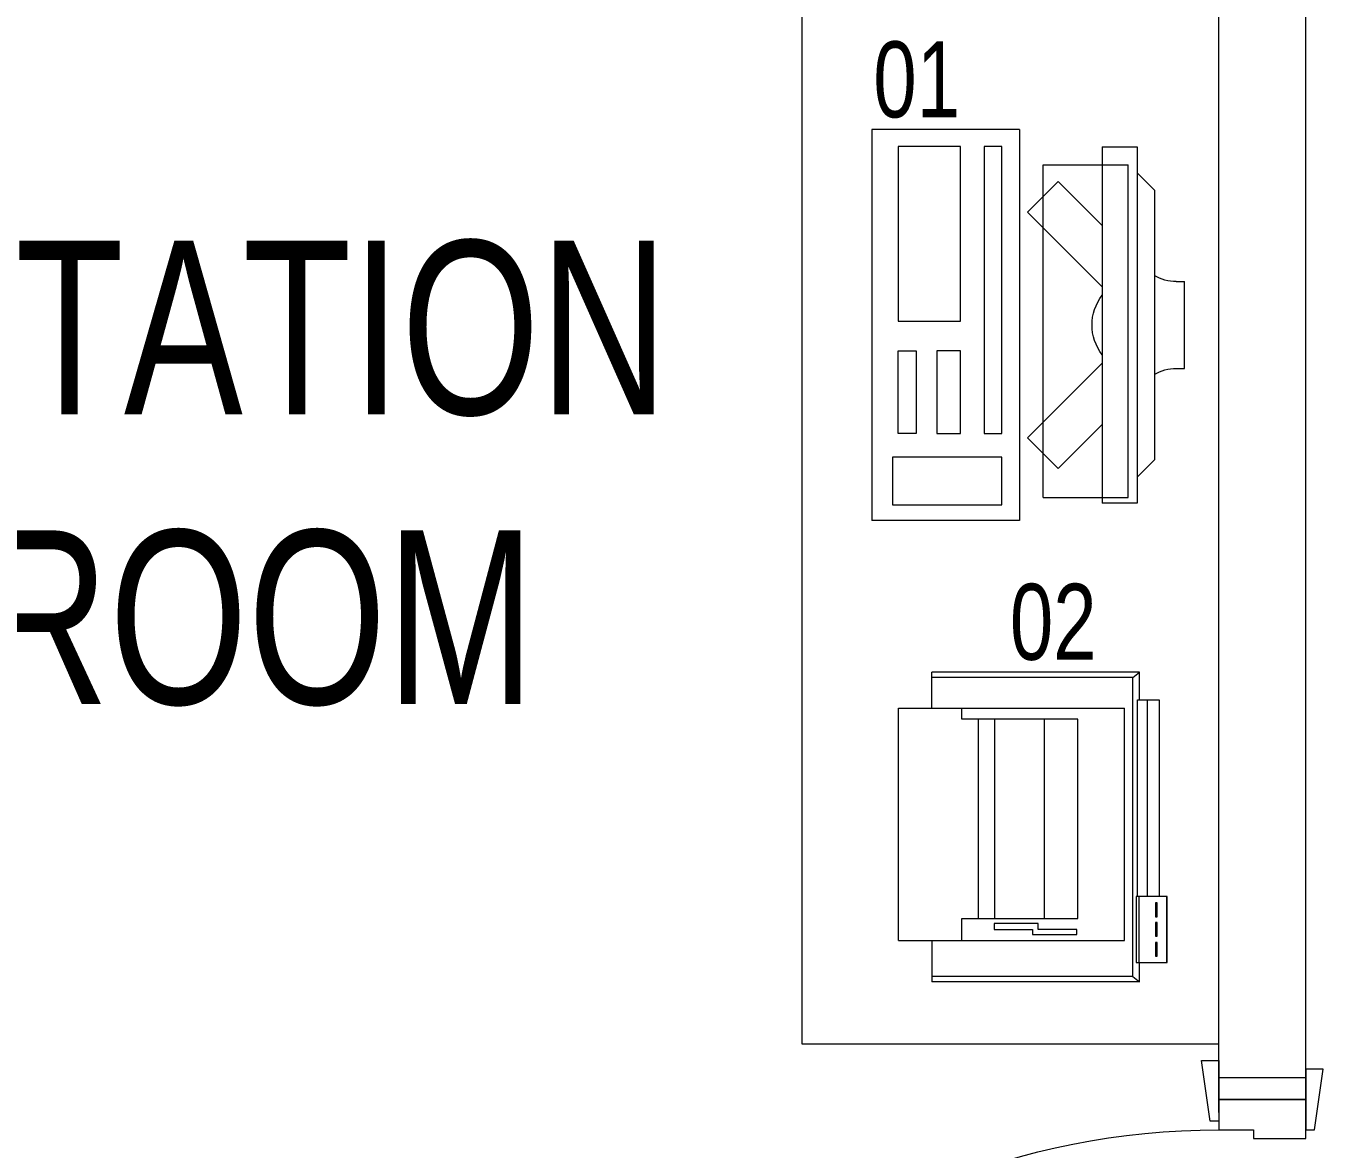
# Model space of a CAD drawing. Header units: millimetres. Extents: x -2143172 to 5255, y -610845 to 279739.
# Drawn here: x -1247524 to -1246031, y -13597 to -12304 of the extents above; entities that cross this region are included whole.
import ezdxf

# ---------------------------------------------------------------- set-up
doc = ezdxf.new("R2010")
doc.units = ezdxf.units.MM
doc.header["$LTSCALE"] = 30
doc.linetypes.add('HIDDEN', pattern=[9.525, 6.35, -3.175])
doc.layers.get('0').update_dxf_attribs({"lineweight": 5})
for name, color, linetype, lineweight in [('72_EGR_BASE_TEXT', 7, 'Continuous', 5), ('72_EGR_EQP_TAG', 142, 'Continuous', 5), ('LOADING', 163, 'Continuous', 5), ('Walls', 32, 'Continuous', 5)]:
    doc.layers.add(name, color=color, linetype=linetype, lineweight=lineweight)
doc.layers.add('Wooden Joinery', color=7, linetype='Continuous', lineweight=5, true_color=0x521300)
doc.styles.add('X3G_ENTITY_257CFD', font='swisscl.ttf', dxfattribs={"height": 200})
doc.styles.add('X3G_ENTITY_9EC9', font='swisscl.ttf', dxfattribs={"height": 0.2})

# ---------------------------------------------------------------- blocks, each defined once
blk = doc.blocks.new('A$C72370EFE')
at = {"layer": 'Wooden Joinery'}
for p, q in [((-0.01, -0.04), (-0.02, -0.04)), ((-0.01, -0.03), (-0.01, -0.07)), ((0, -0.03), (-0.01, -0.03)), ((0.04, -0.03), (0.05, -0.03)), ((0.05, -0.03), (0.05, -0.07)), ((0.05, -0.04), (0.06, -0.04)), ((-0.05, -0.07), (-0.05, -0.16)), ((-0.03, -0.07), (-0.03, -0.16)), ((-0.01, -0.06), (-0.02, -0.06)), ((0, -0.07), (-0.01, -0.07)), ((0.04, -0.07), (0.05, -0.07)), ((0.05, -0.06), (0.06, -0.06)), ((0.07, -0.07), (0.07, -0.16)), ((0.09, -0.07), (0.09, -0.16)), ((-0.01, -0.17), (-0.02, -0.17)), ((-0.01, -0.17), (-0.01, -0.19)), ((0.05, -0.17), (0.06, -0.17)), ((0.05, -0.17), (0.05, -0.19)), ((-0.01, -0.19), (-0.02, -0.19)), ((0.05, -0.19), (0.06, -0.19))]:
    blk.add_line(p, q, dxfattribs=at)
for centre, radius, start, end in [((-0.02, -0.07), 0.03, 90, 180), ((0.06, -0.07), 0.03, 0, 90), ((-0.02, -0.07), 0.01, 90, 180), ((0.06, -0.07), 0.01, 0, 90), ((-0.02, -0.16), 0.03, 180, 270), ((-0.02, -0.16), 0.01, 180, 270), ((0.06, -0.16), 0.01, 270, 0), ((0.06, -0.16), 0.03, 270, 0)]:
    blk.add_arc(centre, radius, start, end, dxfattribs=at)
blk = doc.blocks.new('A$C5DAD61B4')
at = {"layer": 'Wooden Joinery'}
for points in [[(80, 959.1), (80, 969.1), (10, 979.1), (10, 959.1)], [(940, 959.1), (940, 969.1), (1010, 979.1), (1010, 959.1)], [(70, 859.1), (70, 849.1), (0, 839.1), (0, 859.1)], [(120, 859.1), (120, 0), (80, 0), (80, 859.1)], [(950, 859.1), (950, 849.1), (1020, 839.1), (1020, 859.1)]]:
    blk.add_lwpolyline(points, close=True, dxfattribs=at)
for points in [[(45, 859.1), (45, 959.1), (20, 959.1), (20, 859.1), (45, 859.1)], [(45, 859.1), (80, 859.1), (80, 899.1), (90, 899.1), (90, 959.1), (45, 959.1), (45, 859.1)], [(975, 859.1), (940, 859.1), (940, 899.1), (930, 899.1), (930, 959.1), (975, 959.1), (975, 859.1)], [(975, 859.1), (975, 959.1), (1000, 959.1), (1000, 859.1), (975, 859.1)]]:
    blk.add_lwpolyline(points, dxfattribs=at)
blk.add_arc((80, 859.1), 860, 272.666, 0, dxfattribs=at)
at = {"layer": 'Wooden Joinery', "xscale": 999.9999999998854, "yscale": 999.9999999998854, "zscale": 999.9999999998854, "rotation": 180}
blk.add_blockref('A$C72370EFE', (120, 0), dxfattribs=at)
blk = doc.blocks.new('ITCWLS1-P')
for p, q in [((-0.17, 0.45), (-0.17, 0)), ((-0.17, 0.45), (0, 0.45)), ((0, 0.45), (0, 0)), ((-0.2651, 0.43, 0), (-0.3051, 0.43, 0)), ((-0.3051, 0.43, 0), (-0.3051, 0.02, 0)), ((-0.2651, 0.43, 0), (-0.2651, 0.02, 0)), ((-0.1496, 0.4305), (-0.1291, 0.4305)), ((-0.1291, 0.4305), (-0.1291, 0.4089)), ((-0.3251, 0.38, 0), (-0.3051, 0.4, 0)), ((-0.3251, 0.38, 0), (-0.3251, 0.07, 0)), ((-0.3251, 0.07, 0), (-0.3051, 0.05, 0)), ((-0.3051, 0.02, 0), (-0.2651, 0.02, 0)), ((-0.17, 0), (0, 0))]:
    blk.add_line(p, q)
at = {"color": 8, "linetype": 'HIDDEN'}
for p, q in [((-0.197, 0.4094), (-0.295, 0.4094)), ((-0.295, 0.0264), (-0.295, 0.4094)), ((-0.197, 0.0264), (-0.197, 0.4094)), ((-0.197, 0.0264), (-0.295, 0.0264))]:
    blk.add_line(p, q, dxfattribs=at)
at = {"color": 1, "extrusion": (2.48281e-10, 3.18408e-10, -1)}
for p, q in [((-0.2651, 0.3395), (-0.2144, 0.3902)), ((-0.1791, 0.3548), (-0.2144, 0.3902)), ((-0.2651, 0.2688), (-0.1791, 0.3548))]:
    blk.add_line(p, q, dxfattribs=at)
at = {"color": 1}
for p, q in [((-0.3503, 0.275), (-0.3596, 0.275)), ((-0.3596, 0.175), (-0.3596, 0.275)), ((-0.3503, 0.175), (-0.3596, 0.175))]:
    blk.add_line(p, q, dxfattribs=at)
at = {"color": 1, "extrusion": (2.48281e-10, -3.18408e-10, -1)}
for p, q in [((-0.2651, 0.1812), (-0.1791, 0.0952)), ((-0.2651, 0.1105), (-0.2144, 0.0598)), ((-0.1791, 0.0952), (-0.2144, 0.0598))]:
    blk.add_line(p, q, dxfattribs=at)
blk.add_lwpolyline([(-0.1291, 0.4089), (-0.1291, 0.1), (-0.1496, 0.1), (-0.1496, 0.4305)])
for points in [[(-0.1019, 0.4305), (-0.0304, 0.4305), (-0.0304, 0.2294), (-0.1019, 0.2294)], [(-0.1019, 0.1954), (-0.0747, 0.1954), (-0.0747, 0.1), (-0.1019, 0.1)], [(-0.0304, 0.1954), (-0.0508, 0.1954), (-0.0508, 0.1), (-0.0304, 0.1)], [(-0.1496, 0.0727), (-0.0236, 0.0727), (-0.0236, 0.0182), (-0.1496, 0.0182)]]:
    blk.add_lwpolyline(points, close=True)
at = {"color": 250, "linetype": 'Continuous'}
for points in [[(-0.1496, 0.1), (-0.1496, 0.1), (-0.1496, 0.1), (-0.1496, 0.1), (-0.1496, 0.1), (-0.1496, 0.1), (-0.1496, 0.1), (-0.1496, 0.1), (-0.1496, 0.1)], [(-0.1496, 0.1), (-0.1496, 0.1), (-0.1496, 0.1), (-0.1496, 0.1), (-0.1496, 0.1), (-0.1496, 0.1), (-0.1496, 0.1), (-0.1496, 0.1), (-0.1496, 0.1), (-0.1496, 0.1), (-0.1496, 0.1), (-0.1496, 0.1), (-0.1496, 0.1), (-0.1496, 0.1), (-0.1496, 0.1), (-0.1496, 0.1), (-0.1496, 0.1), (-0.1496, 0.1)], [(-0.1496, 0.1), (-0.1496, 0.1), (-0.1496, 0.1), (-0.1496, 0.1), (-0.1496, 0.1), (-0.1496, 0.1), (-0.1496, 0.1), (-0.1496, 0.1), (-0.1496, 0.1), (-0.1496, 0.1)], [(-0.1496, 0.1), (-0.1496, 0.1), (-0.1496, 0.1), (-0.1496, 0.1), (-0.1496, 0.1), (-0.1496, 0.1), (-0.1496, 0.1)], [(-0.1496, 0.1), (-0.1496, 0.1), (-0.1496, 0.1), (-0.1496, 0.1), (-0.1496, 0.1), (-0.1496, 0.1), (-0.1496, 0.1), (-0.1496, 0.1), (-0.1496, 0.1), (-0.1496, 0.1)], [(-0.1496, 0.1), (-0.1496, 0.1), (-0.1496, 0.1), (-0.1496, 0.1), (-0.1496, 0.1), (-0.1496, 0.1), (-0.1496, 0.1), (-0.1496, 0.1), (-0.1496, 0.1), (-0.1496, 0.1), (-0.1496, 0.1), (-0.1496, 0.1), (-0.1496, 0.1), (-0.1496, 0.1), (-0.1496, 0.1)], [(-0.1496, 0.1), (-0.1496, 0.1), (-0.1496, 0.1), (-0.1496, 0.1), (-0.1496, 0.1), (-0.1496, 0.1), (-0.1496, 0.1), (-0.1496, 0.1), (-0.1496, 0.1), (-0.1496, 0.1)], [(-0.1496, 0.1), (-0.1496, 0.1), (-0.1496, 0.1), (-0.1496, 0.1), (-0.1496, 0.1), (-0.1496, 0.1), (-0.1496, 0.1), (-0.1496, 0.1), (-0.1496, 0.1), (-0.1496, 0.1)], [(-0.1496, 0.1), (-0.1496, 0.1), (-0.1496, 0.1), (-0.1496, 0.1), (-0.1496, 0.1), (-0.1496, 0.1), (-0.1496, 0.1), (-0.1496, 0.1), (-0.1496, 0.1), (-0.1496, 0.1), (-0.1496, 0.1), (-0.1496, 0.1), (-0.1496, 0.1), (-0.1496, 0.1), (-0.1496, 0.1), (-0.1496, 0.1), (-0.1496, 0.1), (-0.1496, 0.1), (-0.1496, 0.1), (-0.1496, 0.1), (-0.1496, 0.1), (-0.1496, 0.1), (-0.1496, 0.1), (-0.1496, 0.1), (-0.1496, 0.1), (-0.1496, 0.1), (-0.1496, 0.1), (-0.1496, 0.1), (-0.1496, 0.1), (-0.1496, 0.1), (-0.1496, 0.1), (-0.1496, 0.1), (-0.1496, 0.1), (-0.1496, 0.1), (-0.1496, 0.1), (-0.1496, 0.1), (-0.1496, 0.1), (-0.1496, 0.1), (-0.1496, 0.1), (-0.1496, 0.1), (-0.1496, 0.1), (-0.1496, 0.1), (-0.1496, 0.1), (-0.1496, 0.1), (-0.1496, 0.1), (-0.1496, 0.1), (-0.1496, 0.1), (-0.1496, 0.1), (-0.1496, 0.1), (-0.1496, 0.1), (-0.1496, 0.1), (-0.1496, 0.1), (-0.1496, 0.1), (-0.1496, 0.1)], [(-0.1496, 0.1), (-0.1496, 0.1), (-0.1496, 0.1), (-0.1496, 0.1), (-0.1496, 0.1), (-0.1496, 0.1), (-0.1496, 0.1), (-0.1496, 0.1), (-0.1496, 0.1), (-0.1496, 0.1), (-0.1496, 0.1), (-0.1496, 0.1), (-0.1496, 0.1), (-0.1496, 0.1), (-0.1496, 0.1), (-0.1496, 0.1), (-0.1496, 0.1), (-0.1496, 0.1), (-0.1496, 0.1), (-0.1496, 0.1), (-0.1496, 0.1), (-0.1496, 0.1), (-0.1496, 0.1), (-0.1496, 0.1), (-0.1496, 0.1), (-0.1496, 0.1), (-0.1496, 0.1), (-0.1496, 0.1), (-0.1496, 0.1), (-0.1496, 0.1), (-0.1496, 0.1), (-0.1496, 0.1), (-0.1496, 0.1), (-0.1496, 0.1), (-0.1496, 0.1), (-0.1496, 0.1), (-0.1496, 0.1), (-0.1496, 0.1), (-0.1496, 0.1), (-0.1496, 0.1), (-0.1496, 0.1), (-0.1496, 0.1), (-0.1496, 0.1), (-0.1496, 0.1), (-0.1496, 0.1), (-0.1496, 0.1), (-0.1496, 0.1), (-0.1496, 0.1), (-0.1496, 0.1), (-0.1496, 0.1), (-0.1496, 0.1), (-0.1496, 0.1), (-0.1496, 0.1), (-0.1496, 0.1), (-0.1496, 0.1), (-0.1496, 0.1), (-0.1496, 0.1), (-0.1496, 0.1), (-0.1496, 0.1), (-0.1496, 0.1), (-0.1496, 0.1), (-0.1496, 0.1), (-0.1496, 0.1), (-0.1496, 0.1), (-0.1496, 0.1), (-0.1496, 0.1), (-0.1496, 0.1), (-0.1496, 0.1), (-0.1496, 0.1), (-0.1496, 0.1), (-0.1496, 0.1), (-0.1496, 0.1), (-0.1496, 0.1), (-0.1496, 0.1), (-0.1496, 0.1), (-0.1496, 0.1), (-0.1496, 0.1), (-0.1496, 0.1), (-0.1496, 0.1), (-0.1496, 0.1), (-0.1496, 0.1), (-0.1496, 0.1), (-0.1496, 0.1), (-0.1496, 0.1), (-0.1496, 0.1), (-0.1496, 0.1), (-0.1496, 0.1), (-0.1496, 0.1), (-0.1496, 0.1)], [(-0.1496, 0.1), (-0.1496, 0.1), (-0.1496, 0.1), (-0.1496, 0.1), (-0.1496, 0.1), (-0.1496, 0.1), (-0.1496, 0.1), (-0.1496, 0.1), (-0.1496, 0.1), (-0.1496, 0.1), (-0.1496, 0.1), (-0.1496, 0.1)], [(-0.1496, 0.1), (-0.1496, 0.1), (-0.1496, 0.1), (-0.1496, 0.1), (-0.1496, 0.1), (-0.1496, 0.1), (-0.1496, 0.1)], [(-0.1496, 0.1), (-0.1496, 0.1), (-0.1496, 0.1), (-0.1496, 0.1), (-0.1496, 0.1), (-0.1496, 0.1), (-0.1496, 0.1), (-0.1496, 0.1), (-0.1496, 0.1), (-0.1496, 0.1), (-0.1496, 0.1), (-0.1496, 0.1), (-0.1496, 0.1), (-0.1496, 0.1), (-0.1496, 0.1), (-0.1496, 0.1), (-0.1496, 0.1)], [(-0.1496, 0.1), (-0.1496, 0.1), (-0.1496, 0.1), (-0.1496, 0.1), (-0.1496, 0.1), (-0.1496, 0.1), (-0.1496, 0.1), (-0.1496, 0.1), (-0.1496, 0.1), (-0.1496, 0.1), (-0.1496, 0.1), (-0.1496, 0.1), (-0.1496, 0.1), (-0.1496, 0.1), (-0.1496, 0.1), (-0.1496, 0.1), (-0.1496, 0.1), (-0.1496, 0.1), (-0.1496, 0.1), (-0.1496, 0.1), (-0.1496, 0.1), (-0.1496, 0.1), (-0.1496, 0.1), (-0.1496, 0.1), (-0.1496, 0.1), (-0.1496, 0.1), (-0.1496, 0.1), (-0.1496, 0.1), (-0.1496, 0.1), (-0.1496, 0.1), (-0.1496, 0.1), (-0.1496, 0.1), (-0.1496, 0.1), (-0.1496, 0.1), (-0.1496, 0.1), (-0.1496, 0.1), (-0.1496, 0.1), (-0.1496, 0.1), (-0.1496, 0.1), (-0.1496, 0.1), (-0.1496, 0.1), (-0.1496, 0.1), (-0.1496, 0.1), (-0.1496, 0.1), (-0.1496, 0.1), (-0.1496, 0.1), (-0.1496, 0.1), (-0.1496, 0.1), (-0.1496, 0.1), (-0.1496, 0.1), (-0.1496, 0.1), (-0.1496, 0.1), (-0.1496, 0.1), (-0.1496, 0.1), (-0.1496, 0.1), (-0.1496, 0.1), (-0.1496, 0.1), (-0.1496, 0.1), (-0.1496, 0.1), (-0.1496, 0.1), (-0.1496, 0.1), (-0.1496, 0.1), (-0.1496, 0.1), (-0.1496, 0.1), (-0.1496, 0.1), (-0.1496, 0.1), (-0.1496, 0.1), (-0.1496, 0.1), (-0.1496, 0.1), (-0.1496, 0.1), (-0.1496, 0.1), (-0.1496, 0.1), (-0.1496, 0.1), (-0.1496, 0.1), (-0.1496, 0.1), (-0.1496, 0.1), (-0.1496, 0.1), (-0.1496, 0.1), (-0.1496, 0.1), (-0.1496, 0.1), (-0.1496, 0.1), (-0.1496, 0.1), (-0.1496, 0.1), (-0.1496, 0.1), (-0.1496, 0.1), (-0.1496, 0.1), (-0.1496, 0.1), (-0.1496, 0.1), (-0.1496, 0.1), (-0.1496, 0.1), (-0.1496, 0.1), (-0.1496, 0.1), (-0.1496, 0.1), (-0.1496, 0.1), (-0.1496, 0.1), (-0.1496, 0.1), (-0.1496, 0.1), (-0.1496, 0.1), (-0.1496, 0.1), (-0.1496, 0.1), (-0.1496, 0.1), (-0.1496, 0.1), (-0.1496, 0.1), (-0.1496, 0.1), (-0.1496, 0.1), (-0.1496, 0.1), (-0.1496, 0.1), (-0.1496, 0.1), (-0.1496, 0.1), (-0.1496, 0.1), (-0.1496, 0.1)], [(-0.1496, 0.1), (-0.1496, 0.1), (-0.1496, 0.1), (-0.1496, 0.1), (-0.1496, 0.1), (-0.1496, 0.1), (-0.1496, 0.1), (-0.1496, 0.1)]]:
    blk.add_lwpolyline(points, dxfattribs=at)
for points in [[(-0.1496, 0.1), (-0.1496, 0.1), (-0.1496, 0.1), (-0.1496, 0.1), (-0.1496, 0.1), (-0.1496, 0.1), (-0.1496, 0.1), (-0.1496, 0.1), (-0.1496, 0.1), (-0.1496, 0.1), (-0.1496, 0.1), (-0.1496, 0.1), (-0.1496, 0.1), (-0.1496, 0.1), (-0.1496, 0.1), (-0.1496, 0.1), (-0.1496, 0.1), (-0.1496, 0.1), (-0.1496, 0.1), (-0.1496, 0.1), (-0.1496, 0.1), (-0.1496, 0.1), (-0.1496, 0.1), (-0.1496, 0.1), (-0.1496, 0.1), (-0.1496, 0.1), (-0.1496, 0.1), (-0.1496, 0.1), (-0.1496, 0.1), (-0.1496, 0.1), (-0.1496, 0.1), (-0.1496, 0.1), (-0.1496, 0.1), (-0.1496, 0.1), (-0.1496, 0.1), (-0.1496, 0.1), (-0.1496, 0.1), (-0.1496, 0.1), (-0.1496, 0.1), (-0.1496, 0.1), (-0.1496, 0.1), (-0.1496, 0.1), (-0.1496, 0.1), (-0.1496, 0.1), (-0.1496, 0.1), (-0.1496, 0.1), (-0.1496, 0.1), (-0.1496, 0.1), (-0.1496, 0.1), (-0.1496, 0.1), (-0.1496, 0.1), (-0.1496, 0.1), (-0.1496, 0.1), (-0.1496, 0.1), (-0.1496, 0.1), (-0.1496, 0.1), (-0.1496, 0.1), (-0.1496, 0.1), (-0.1496, 0.1), (-0.1496, 0.1), (-0.1496, 0.1), (-0.1496, 0.1), (-0.1496, 0.1), (-0.1496, 0.1), (-0.1496, 0.1), (-0.1496, 0.1), (-0.1496, 0.1), (-0.1496, 0.1), (-0.1496, 0.1), (-0.1496, 0.1), (-0.1496, 0.1), (-0.1496, 0.1), (-0.1496, 0.1), (-0.1496, 0.1), (-0.1496, 0.1), (-0.1496, 0.1), (-0.1496, 0.1), (-0.1496, 0.1), (-0.1496, 0.1), (-0.1496, 0.1), (-0.1496, 0.1), (-0.1496, 0.1), (-0.1496, 0.1), (-0.1496, 0.1), (-0.1496, 0.1), (-0.1496, 0.1), (-0.1496, 0.1), (-0.1496, 0.1), (-0.1496, 0.1), (-0.1496, 0.1), (-0.1496, 0.1), (-0.1496, 0.1), (-0.1496, 0.1), (-0.1496, 0.1), (-0.1496, 0.1), (-0.1496, 0.1), (-0.1496, 0.1), (-0.1496, 0.1), (-0.1496, 0.1), (-0.1496, 0.1), (-0.1496, 0.1), (-0.1496, 0.1), (-0.1496, 0.1), (-0.1496, 0.1), (-0.1496, 0.1), (-0.1496, 0.1), (-0.1496, 0.1), (-0.1496, 0.1), (-0.1496, 0.1), (-0.1496, 0.1), (-0.1496, 0.1), (-0.1496, 0.1), (-0.1496, 0.1), (-0.1496, 0.1), (-0.1496, 0.1), (-0.1496, 0.1), (-0.1496, 0.1), (-0.1496, 0.1), (-0.1496, 0.1), (-0.1496, 0.1), (-0.1496, 0.1), (-0.1496, 0.1), (-0.1496, 0.1), (-0.1496, 0.1), (-0.1496, 0.1), (-0.1496, 0.1), (-0.1496, 0.1), (-0.1496, 0.1), (-0.1496, 0.1), (-0.1496, 0.1), (-0.1496, 0.1), (-0.1496, 0.1), (-0.1496, 0.1), (-0.1496, 0.1), (-0.1496, 0.1), (-0.1496, 0.1), (-0.1496, 0.1), (-0.1496, 0.1), (-0.1496, 0.1), (-0.1496, 0.1), (-0.1496, 0.1), (-0.1496, 0.1), (-0.1496, 0.1), (-0.1496, 0.1), (-0.1496, 0.1), (-0.1496, 0.1), (-0.1496, 0.1), (-0.1496, 0.1), (-0.1496, 0.1), (-0.1496, 0.1), (-0.1496, 0.1), (-0.1496, 0.1), (-0.1496, 0.1), (-0.1496, 0.1), (-0.1496, 0.1), (-0.1496, 0.1), (-0.1496, 0.1), (-0.1496, 0.1), (-0.1496, 0.1), (-0.1496, 0.1), (-0.1496, 0.1), (-0.1496, 0.1), (-0.1496, 0.1), (-0.1496, 0.1), (-0.1496, 0.1), (-0.1496, 0.1), (-0.1496, 0.1), (-0.1496, 0.1), (-0.1496, 0.1), (-0.1496, 0.1), (-0.1496, 0.1), (-0.1496, 0.1), (-0.1496, 0.1), (-0.1496, 0.1), (-0.1496, 0.1), (-0.1496, 0.1), (-0.1496, 0.1), (-0.1496, 0.1), (-0.1496, 0.1), (-0.1496, 0.1), (-0.1496, 0.1), (-0.1496, 0.1), (-0.1496, 0.1), (-0.1496, 0.1), (-0.1496, 0.1), (-0.1496, 0.1), (-0.1496, 0.1), (-0.1496, 0.1), (-0.1496, 0.1), (-0.1496, 0.1), (-0.1496, 0.1), (-0.1496, 0.1), (-0.1496, 0.1), (-0.1496, 0.1), (-0.1496, 0.1), (-0.1496, 0.1), (-0.1496, 0.1), (-0.1496, 0.1), (-0.1496, 0.1), (-0.1496, 0.1), (-0.1496, 0.1), (-0.1496, 0.1), (-0.1496, 0.1), (-0.1496, 0.1), (-0.1496, 0.1), (-0.1496, 0.1), (-0.1496, 0.1), (-0.1496, 0.1), (-0.1496, 0.1), (-0.1496, 0.1), (-0.1496, 0.1), (-0.1496, 0.1), (-0.1496, 0.1), (-0.1496, 0.1), (-0.1496, 0.1), (-0.1496, 0.1), (-0.1496, 0.1), (-0.1496, 0.1), (-0.1496, 0.1), (-0.1496, 0.1), (-0.1496, 0.1), (-0.1496, 0.1), (-0.1496, 0.1), (-0.1496, 0.1), (-0.1496, 0.1), (-0.1496, 0.1), (-0.1496, 0.1), (-0.1496, 0.1), (-0.1496, 0.1), (-0.1496, 0.1), (-0.1496, 0.1), (-0.1496, 0.1), (-0.1496, 0.1), (-0.1496, 0.1), (-0.1496, 0.1), (-0.1496, 0.1), (-0.1496, 0.1), (-0.1496, 0.1), (-0.1496, 0.1), (-0.1496, 0.1), (-0.1496, 0.1), (-0.1496, 0.1), (-0.1496, 0.1), (-0.1496, 0.1), (-0.1496, 0.1), (-0.1496, 0.1), (-0.1496, 0.1), (-0.1496, 0.1), (-0.1496, 0.1), (-0.1496, 0.1), (-0.1496, 0.1), (-0.1496, 0.1), (-0.1496, 0.1), (-0.1496, 0.1), (-0.1496, 0.1), (-0.1496, 0.1), (-0.1496, 0.1), (-0.1496, 0.1), (-0.1496, 0.1), (-0.1496, 0.1), (-0.1496, 0.1), (-0.1496, 0.1), (-0.1496, 0.1), (-0.1496, 0.1), (-0.1496, 0.1), (-0.1496, 0.1), (-0.1496, 0.1), (-0.1496, 0.1), (-0.1496, 0.1), (-0.1496, 0.1), (-0.1496, 0.1), (-0.1496, 0.1), (-0.1496, 0.1), (-0.1496, 0.1), (-0.1496, 0.1), (-0.1496, 0.1), (-0.1496, 0.1)], [(-0.1496, 0.1), (-0.1496, 0.1), (-0.1496, 0.1), (-0.1496, 0.1), (-0.1496, 0.1), (-0.1496, 0.1), (-0.1496, 0.1), (-0.1496, 0.1), (-0.1496, 0.1), (-0.1496, 0.1), (-0.1496, 0.1), (-0.1496, 0.1), (-0.1496, 0.1), (-0.1496, 0.1), (-0.1496, 0.1), (-0.1496, 0.1), (-0.1496, 0.1), (-0.1496, 0.1), (-0.1496, 0.1), (-0.1496, 0.1), (-0.1496, 0.1), (-0.1496, 0.1), (-0.1496, 0.1), (-0.1496, 0.1), (-0.1496, 0.1), (-0.1496, 0.1), (-0.1496, 0.1), (-0.1496, 0.1), (-0.1496, 0.1), (-0.1496, 0.1), (-0.1496, 0.1), (-0.1496, 0.1), (-0.1496, 0.1), (-0.1496, 0.1), (-0.1496, 0.1), (-0.1496, 0.1), (-0.1496, 0.1), (-0.1496, 0.1), (-0.1496, 0.1), (-0.1496, 0.1), (-0.1496, 0.1), (-0.1496, 0.1), (-0.1496, 0.1), (-0.1496, 0.1), (-0.1496, 0.1), (-0.1496, 0.1), (-0.1496, 0.1), (-0.1496, 0.1), (-0.1496, 0.1), (-0.1496, 0.1), (-0.1496, 0.1), (-0.1496, 0.1), (-0.1496, 0.1), (-0.1496, 0.1), (-0.1496, 0.1), (-0.1496, 0.1), (-0.1496, 0.1), (-0.1496, 0.1), (-0.1496, 0.1), (-0.1496, 0.1), (-0.1496, 0.1), (-0.1496, 0.1), (-0.1496, 0.1), (-0.1496, 0.1), (-0.1496, 0.1), (-0.1496, 0.1), (-0.1496, 0.1), (-0.1496, 0.1), (-0.1496, 0.1), (-0.1496, 0.1), (-0.1496, 0.1), (-0.1496, 0.1), (-0.1496, 0.1), (-0.1496, 0.1), (-0.1496, 0.1), (-0.1496, 0.1), (-0.1496, 0.1), (-0.1496, 0.1), (-0.1496, 0.1), (-0.1496, 0.1), (-0.1496, 0.1), (-0.1496, 0.1), (-0.1496, 0.1), (-0.1496, 0.1), (-0.1496, 0.1), (-0.1496, 0.1), (-0.1496, 0.1), (-0.1496, 0.1), (-0.1496, 0.1), (-0.1496, 0.1), (-0.1496, 0.1), (-0.1496, 0.1), (-0.1496, 0.1), (-0.1496, 0.1), (-0.1496, 0.1), (-0.1496, 0.1), (-0.1496, 0.1), (-0.1496, 0.1), (-0.1496, 0.1), (-0.1496, 0.1), (-0.1496, 0.1), (-0.1496, 0.1), (-0.1496, 0.1), (-0.1496, 0.1), (-0.1496, 0.1), (-0.1496, 0.1), (-0.1496, 0.1), (-0.1496, 0.1), (-0.1496, 0.1), (-0.1496, 0.1), (-0.1496, 0.1), (-0.1496, 0.1), (-0.1496, 0.1), (-0.1496, 0.1), (-0.1496, 0.1), (-0.1496, 0.1), (-0.1496, 0.1), (-0.1496, 0.1), (-0.1496, 0.1), (-0.1496, 0.1), (-0.1496, 0.1), (-0.1496, 0.1), (-0.1496, 0.1), (-0.1496, 0.1), (-0.1496, 0.1), (-0.1496, 0.1), (-0.1496, 0.1), (-0.1496, 0.1), (-0.1496, 0.1), (-0.1496, 0.1), (-0.1496, 0.1), (-0.1496, 0.1), (-0.1496, 0.1), (-0.1496, 0.1), (-0.1496, 0.1), (-0.1496, 0.1), (-0.1496, 0.1), (-0.1496, 0.1), (-0.1496, 0.1), (-0.1496, 0.1), (-0.1496, 0.1), (-0.1496, 0.1), (-0.1496, 0.1), (-0.1496, 0.1), (-0.1496, 0.1), (-0.1496, 0.1), (-0.1496, 0.1), (-0.1496, 0.1), (-0.1496, 0.1), (-0.1496, 0.1), (-0.1496, 0.1), (-0.1496, 0.1), (-0.1496, 0.1), (-0.1496, 0.1), (-0.1496, 0.1), (-0.1496, 0.1), (-0.1496, 0.1), (-0.1496, 0.1), (-0.1496, 0.1), (-0.1496, 0.1), (-0.1496, 0.1), (-0.1496, 0.1), (-0.1496, 0.1), (-0.1496, 0.1), (-0.1496, 0.1), (-0.1496, 0.1), (-0.1496, 0.1), (-0.1496, 0.1), (-0.1496, 0.1), (-0.1496, 0.1), (-0.1496, 0.1), (-0.1496, 0.1), (-0.1496, 0.1), (-0.1496, 0.1), (-0.1496, 0.1), (-0.1496, 0.1), (-0.1496, 0.1), (-0.1496, 0.1), (-0.1496, 0.1), (-0.1496, 0.1), (-0.1496, 0.1), (-0.1496, 0.1), (-0.1496, 0.1), (-0.1496, 0.1), (-0.1496, 0.1), (-0.1496, 0.1), (-0.1496, 0.1), (-0.1496, 0.1), (-0.1496, 0.1), (-0.1496, 0.1), (-0.1496, 0.1), (-0.1496, 0.1), (-0.1496, 0.1), (-0.1496, 0.1), (-0.1496, 0.1), (-0.1496, 0.1), (-0.1496, 0.1), (-0.1496, 0.1), (-0.1496, 0.1), (-0.1496, 0.1), (-0.1496, 0.1), (-0.1496, 0.1), (-0.1496, 0.1), (-0.1496, 0.1), (-0.1496, 0.1), (-0.1496, 0.1), (-0.1496, 0.1), (-0.1496, 0.1), (-0.1496, 0.1), (-0.1496, 0.1), (-0.1496, 0.1), (-0.1496, 0.1), (-0.1496, 0.1), (-0.1496, 0.1)], [(-0.1496, 0.1), (-0.1496, 0.1), (-0.1496, 0.1), (-0.1496, 0.1), (-0.1496, 0.1), (-0.1496, 0.1), (-0.1496, 0.1), (-0.1496, 0.1), (-0.1496, 0.1), (-0.1496, 0.1), (-0.1496, 0.1), (-0.1496, 0.1), (-0.1496, 0.1), (-0.1496, 0.1), (-0.1496, 0.1), (-0.1496, 0.1), (-0.1496, 0.1), (-0.1496, 0.1), (-0.1496, 0.1), (-0.1496, 0.1), (-0.1496, 0.1), (-0.1496, 0.1), (-0.1496, 0.1), (-0.1496, 0.1), (-0.1496, 0.1), (-0.1496, 0.1), (-0.1496, 0.1), (-0.1496, 0.1), (-0.1496, 0.1), (-0.1496, 0.1), (-0.1496, 0.1), (-0.1496, 0.1), (-0.1496, 0.1), (-0.1496, 0.1), (-0.1496, 0.1), (-0.1496, 0.1), (-0.1496, 0.1), (-0.1496, 0.1), (-0.1496, 0.1), (-0.1496, 0.1), (-0.1496, 0.1), (-0.1496, 0.1), (-0.1496, 0.1), (-0.1496, 0.1), (-0.1496, 0.1), (-0.1496, 0.1), (-0.1496, 0.1), (-0.1496, 0.1), (-0.1496, 0.1), (-0.1496, 0.1), (-0.1496, 0.1), (-0.1496, 0.1), (-0.1496, 0.1), (-0.1496, 0.1), (-0.1496, 0.1), (-0.1496, 0.1), (-0.1496, 0.1), (-0.1496, 0.1), (-0.1496, 0.1), (-0.1496, 0.1), (-0.1496, 0.1), (-0.1496, 0.1), (-0.1496, 0.1), (-0.1496, 0.1), (-0.1496, 0.1), (-0.1496, 0.1), (-0.1496, 0.1), (-0.1496, 0.1), (-0.1496, 0.1), (-0.1496, 0.1), (-0.1496, 0.1), (-0.1496, 0.1), (-0.1496, 0.1), (-0.1496, 0.1), (-0.1496, 0.1), (-0.1496, 0.1), (-0.1496, 0.1), (-0.1496, 0.1), (-0.1496, 0.1), (-0.1496, 0.1), (-0.1496, 0.1), (-0.1496, 0.1), (-0.1496, 0.1), (-0.1496, 0.1), (-0.1496, 0.1), (-0.1496, 0.1), (-0.1496, 0.1), (-0.1496, 0.1), (-0.1496, 0.1), (-0.1496, 0.1), (-0.1496, 0.1), (-0.1496, 0.1), (-0.1496, 0.1), (-0.1496, 0.1), (-0.1496, 0.1), (-0.1496, 0.1), (-0.1496, 0.1), (-0.1496, 0.1), (-0.1496, 0.1), (-0.1496, 0.1), (-0.1496, 0.1), (-0.1496, 0.1), (-0.1496, 0.1), (-0.1496, 0.1), (-0.1496, 0.1), (-0.1496, 0.1), (-0.1496, 0.1), (-0.1496, 0.1), (-0.1496, 0.1), (-0.1496, 0.1), (-0.1496, 0.1), (-0.1496, 0.1), (-0.1496, 0.1), (-0.1496, 0.1), (-0.1496, 0.1), (-0.1496, 0.1), (-0.1496, 0.1), (-0.1496, 0.1), (-0.1496, 0.1), (-0.1496, 0.1), (-0.1496, 0.1), (-0.1496, 0.1), (-0.1496, 0.1), (-0.1496, 0.1), (-0.1496, 0.1), (-0.1496, 0.1), (-0.1496, 0.1), (-0.1496, 0.1), (-0.1496, 0.1), (-0.1496, 0.1), (-0.1496, 0.1), (-0.1496, 0.1), (-0.1496, 0.1), (-0.1496, 0.1), (-0.1496, 0.1), (-0.1496, 0.1), (-0.1496, 0.1), (-0.1496, 0.1), (-0.1496, 0.1), (-0.1496, 0.1), (-0.1496, 0.1), (-0.1496, 0.1), (-0.1496, 0.1), (-0.1496, 0.1), (-0.1496, 0.1), (-0.1496, 0.1), (-0.1496, 0.1), (-0.1496, 0.1), (-0.1496, 0.1), (-0.1496, 0.1), (-0.1496, 0.1), (-0.1496, 0.1), (-0.1496, 0.1), (-0.1496, 0.1), (-0.1496, 0.1), (-0.1496, 0.1), (-0.1496, 0.1), (-0.1496, 0.1), (-0.1496, 0.1), (-0.1496, 0.1), (-0.1496, 0.1), (-0.1496, 0.1), (-0.1496, 0.1), (-0.1496, 0.1), (-0.1496, 0.1), (-0.1496, 0.1), (-0.1496, 0.1), (-0.1496, 0.1), (-0.1496, 0.1), (-0.1496, 0.1), (-0.1496, 0.1), (-0.1496, 0.1), (-0.1496, 0.1), (-0.1496, 0.1), (-0.1496, 0.1), (-0.1496, 0.1), (-0.1496, 0.1), (-0.1496, 0.1), (-0.1496, 0.1), (-0.1496, 0.1), (-0.1496, 0.1), (-0.1496, 0.1), (-0.1496, 0.1), (-0.1496, 0.1), (-0.1496, 0.1), (-0.1496, 0.1), (-0.1496, 0.1), (-0.1496, 0.1), (-0.1496, 0.1), (-0.1496, 0.1), (-0.1496, 0.1), (-0.1496, 0.1), (-0.1496, 0.1), (-0.1496, 0.1), (-0.1496, 0.1), (-0.1496, 0.1), (-0.1496, 0.1), (-0.1496, 0.1), (-0.1496, 0.1), (-0.1496, 0.1), (-0.1496, 0.1), (-0.1496, 0.1), (-0.1496, 0.1), (-0.1496, 0.1), (-0.1496, 0.1), (-0.1496, 0.1), (-0.1496, 0.1), (-0.1496, 0.1), (-0.1496, 0.1), (-0.1496, 0.1), (-0.1496, 0.1), (-0.1496, 0.1), (-0.1496, 0.1), (-0.1496, 0.1), (-0.1496, 0.1), (-0.1496, 0.1), (-0.1496, 0.1), (-0.1496, 0.1), (-0.1496, 0.1)]]:
    blk.add_lwpolyline(points, close=True, dxfattribs=at)
at = {"color": 1}
for centre, radius, start, end in [((-0.3503, 0.325), 0.05, 270, 300.3093), ((-0.3089, 0.225), 0.0556, 321.9431, 38.0569), ((-0.3503, 0.125), 0.05, 59.6907, 90)]:
    blk.add_arc(centre, radius, start, end, dxfattribs=at)
blk = doc.blocks.new('ITPPLT2C-P')
at = {"color": 0}
for p, q in [((0.0229, 0.0318), (0.2618, 0.0318)), ((0.0304, 0.0256), (0.0229, 0.0318)), ((0.0229, 0), (0.0229, 0.0318)), ((0.2618, -0.0096), (0.2618, 0.0318)), ((0.0304, -0.3182), (0.0304, 0.0256)), ((0.0304, 0.0256), (0.2618, 0.0256)), ((0, 0), (0, -0.2262)), ((0.0252, 0), (0, 0)), ((0.0139, 0), (0.0139, -0.2262)), ((0.0252, 0), (0.0139, 0)), ((0.0252, -0.2262), (0.0252, 0)), ((0.0401, -0.2769), (0.0401, -0.0096)), ((0.3, -0.0096), (0.0401, -0.0096)), ((0.2274, -0.0222), (0.2274, -0.0096)), ((0.3, -0.2769), (0.3, -0.0096)), ((0.0939, -0.2515), (0.0939, -0.0222)), ((0.0939, -0.0222), (0.2274, -0.0222)), ((0.1321, -0.2515), (0.1321, -0.0222)), ((0.1894, -0.2515), (0.1894, -0.0222)), ((0.2082, -0.2515), (0.2082, -0.0222)), ((-0.0091, -0.2262), (0.0267, -0.2262)), ((-0.0091, -0.3023), (-0.0091, -0.2262)), ((-0.0087, -0.2262), (0.0236, -0.2262)), ((-0.0087, -0.3023), (-0.0087, -0.2262)), ((0, -0.2262), (0.0252, -0.2262)), ((0.0023, -0.2495), (0.0023, -0.2334)), ((0.0023, -0.2334), (0.0045, -0.2334)), ((0.0045, -0.2334), (0.0045, -0.2495)), ((0.0139, -0.2262), (0.0252, -0.2262)), ((0.0236, -0.2262), (0.0236, -0.3023)), ((0.0267, -0.2262), (0.0267, -0.3023)), ((0.0045, -0.2495), (0.0023, -0.2495)), ((0.2274, -0.2515), (0.0939, -0.2515)), ((0.2274, -0.2769), (0.2274, -0.2515)), ((0.0023, -0.2721), (0.0023, -0.2562)), ((0.0023, -0.2562), (0.0045, -0.2562)), ((0.0045, -0.2562), (0.0045, -0.2721)), ((0.0947, -0.2701), (0.0947, -0.2641)), ((0.0947, -0.2641), (0.1395, -0.2641)), ((0.1395, -0.2575), (0.19, -0.2575)), ((0.1395, -0.2641), (0.1395, -0.2575)), ((0.19, -0.2641), (0.1457, -0.2641)), ((0.1457, -0.2641), (0.1457, -0.2701)), ((0.19, -0.2575), (0.19, -0.2641)), ((0.0045, -0.2721), (0.0023, -0.2721)), ((0.0023, -0.295), (0.0023, -0.2793)), ((0.0023, -0.2793), (0.0045, -0.2793)), ((0.0045, -0.2793), (0.0045, -0.295)), ((0.3, -0.2769), (0.0401, -0.2769)), ((0.1457, -0.2701), (0.0947, -0.2701)), ((0.2618, -0.2769), (0.2618, -0.3246)), ((0.0045, -0.295), (0.0023, -0.295)), ((0.0267, -0.3023), (-0.0091, -0.3023)), ((0.0236, -0.3023), (-0.0087, -0.3023)), ((0.0229, -0.3246), (0.0229, -0.3023)), ((0.0304, -0.3182), (0.0229, -0.3246)), ((0.0229, -0.3246), (0.2618, -0.3246)), ((0.0304, -0.3182), (0.2618, -0.3182))]:
    blk.add_line(p, q, dxfattribs=at)

msp = doc.modelspace()

# ---------------------------------------------------------------- linework, layer by layer
at = {"layer": 'LOADING'}
for p, q in [((-1246631.3, -11574.7, -0.1), (-1246631.3, -13475.6, -0.1)), ((-1246631.3, -13475.6, -0.1), (-1246151.3, -13475.6, -0.1))]:
    msp.add_line(p, q, dxfattribs=at)
at = {"layer": 'Walls'}
for p, q in [((-1246151.3, -13554.7), (-1246151.3, -11094.7)), ((-1246051.3, -13554.7), (-1246051.3, -11094.7)), ((-1246051.3, -13514.7), (-1246151.3, -13514.7))]:
    msp.add_line(p, q, dxfattribs=at)

# ---------------------------------------------------------------- block references
at = {"layer": 'LOADING', "extrusion": (-8.01373e-06, 1.93988e-16, 1), "xscale": -1000.000000000014, "yscale": 1000.000000000014, "zscale": 1000.000000000014}
msp.add_blockref('ITCWLS1-P', (-1246550.5, -12873.3, 9.9), dxfattribs=at)
at = {"layer": 'LOADING', "extrusion": (7.77425e-06, 2.55393e-17, -1), "xscale": 1000, "yscale": 1000, "zscale": 1000}
msp.add_blockref('ITPPLT2C-P', (1246219.8, -13079.8, -9.6), dxfattribs=at)
at = {"layer": 'Wooden Joinery', "xscale": -1, "rotation": 270}
msp.add_blockref('A$C5DAD61B4', (-1247010.4, -14514.7), dxfattribs=at)

# ---------------------------------------------------------------- texts
at = {"layer": '72_EGR_BASE_TEXT', "insert": (-1248020.5, -12551.3, 0), "char_height": 200, "width": 3270.33, "attachment_point": 2, "style": 'X3G_ENTITY_9EC9'}
msp.add_mtext('DENTAL CONSULTATION /EXAMINATION ROOM', dxfattribs=at)
at = {"layer": '72_EGR_EQP_TAG', "char_height": 87.47, "attachment_point": 2, "style": 'X3G_ENTITY_257CFD'}
for s, insert in [('01', (-1246499, -12321.9, -0.1)), ('02', (-1246341.8, -12946.2, -0.1))]:
    msp.add_mtext(s, dxfattribs=dict(at, insert=insert))

doc.saveas('drawing.dxf')
